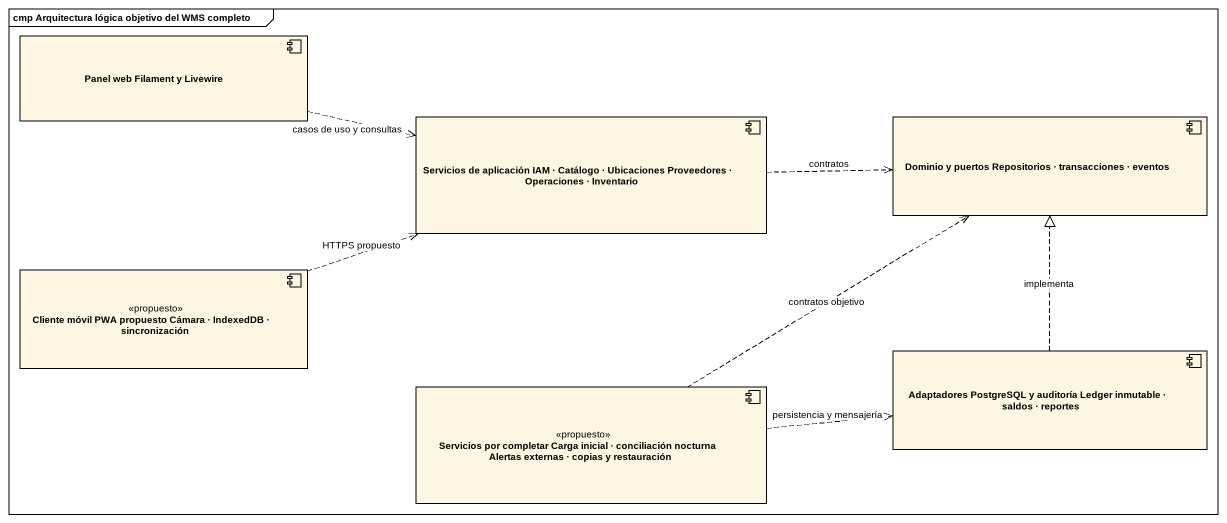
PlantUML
@startuml
mainframe cmp Arquitectura lógica objetivo del WMS completo
component "Panel web Filament y Livewire" as Panel_web_Filament_y
component "Servicios de aplicación IAM · Catálogo · Ubicaciones Proveedores · Operaciones · Inventario" as Servicios_de_aplicación_IAM
component "Dominio y puertos Repositorios · transacciones · eventos" as Dominio_y_puertos
component "Cliente móvil PWA propuesto Cámara · IndexedDB · sincronización" as Cliente_móvil_PWA_propuesto <<propuesto>>
component "Adaptadores PostgreSQL y auditoría Ledger inmutable · saldos · reportes" as Adaptadores_PostgreSQL_y
component "Servicios por completar Carga inicial · conciliación nocturna Alertas externas · copias y restauración" as Servicios_por_completar <<propuesto>>
Panel_web_Filament_y .right.> Servicios_de_aplicación_IAM : casos de uso y consultas
Servicios_de_aplicación_IAM .right.> Dominio_y_puertos : contratos
Cliente_móvil_PWA_propuesto .right.> Servicios_de_aplicación_IAM : HTTPS propuesto
Adaptadores_PostgreSQL_y .up.|> Dominio_y_puertos : implementa
Servicios_por_completar .up.> Dominio_y_puertos : contratos objetivo
Servicios_por_completar .right.> Adaptadores_PostgreSQL_y : persistencia y mensajería
@enduml
